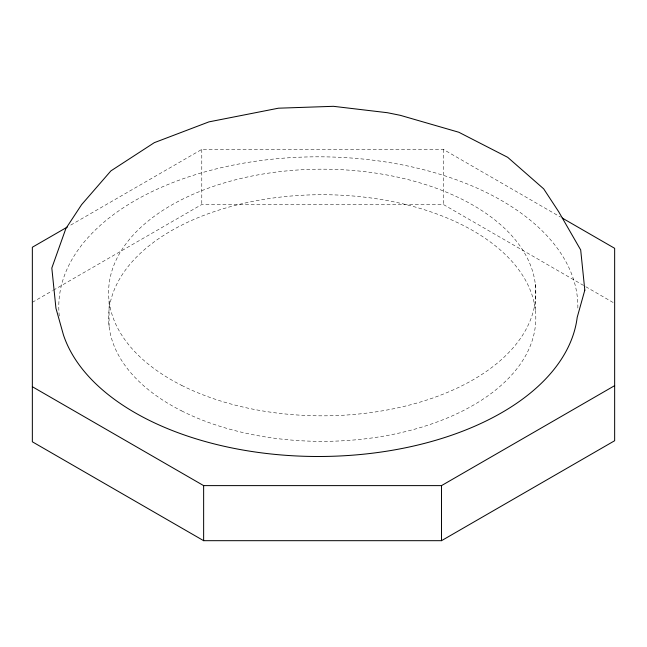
<?xml version="1.0" encoding="UTF-8"?>
<svg xmlns="http://www.w3.org/2000/svg" width="647" height="647" viewBox="0 0 647 647"><rect width="100%" height="100%" fill="white"/><g stroke="black" fill="none" stroke-linecap="round" stroke-linejoin="round"><path stroke-width="0.49" stroke-dasharray="3.23 2.43" d="M70.782 225.059L201.783 149.425L443.365 149.425L560.472 217.028M32.35 302.319L52.439 290.721M53.313 290.22L201.783 204.501L443.365 204.501L584.937 286.233M585.81 286.734L614.65 303.386M535.32 284.211L535.32 309.735M443.365 149.425L443.365 204.501M201.783 149.425L201.783 204.501M109.076 300.815L109.076 326.339M59.289 316.019A259.536 149.845 0 0 1 312.582 156.849A259.536 149.845 0 0 1 577.811 309.403M181.67 410.91A213.607 123.326 0 0 0 531.777 341.859A213.607 123.326 0 0 0 253.147 201.33A213.607 123.326 0 0 0 181.67 410.91M181.67 385.386A213.607 123.326 0 0 0 531.777 316.334A213.607 123.326 0 0 0 253.147 175.806A213.607 123.326 0 0 0 181.67 385.386"/><path stroke-width="0.97" d="M67.288 227.073L32.35 247.243L32.35 441.796L203.635 540.682L441.513 540.682L614.65 440.728L614.65 248.311L562.219 218.039M32.35 386.72L203.635 485.614L441.513 485.614L614.65 385.652M441.513 485.614L441.513 540.682M203.635 485.614L203.635 540.682M584.815 290.155L577.189 317.402A259.536 149.845 0 0 1 333.658 456.232A259.536 149.845 0 0 1 63.455 334.96L55.941 308.231L51.817 268.036L65.857 228.585L81.603 204.646L110.904 170.889L154.326 142.655L208.932 121.879L278.453 108.195L333.448 106.318L387.416 112.715L400.339 115.336L458.812 132.247L507.701 157.326L543.69 188.851L558.693 211.739L580.691 249.952L584.815 290.155"/></g></svg>
